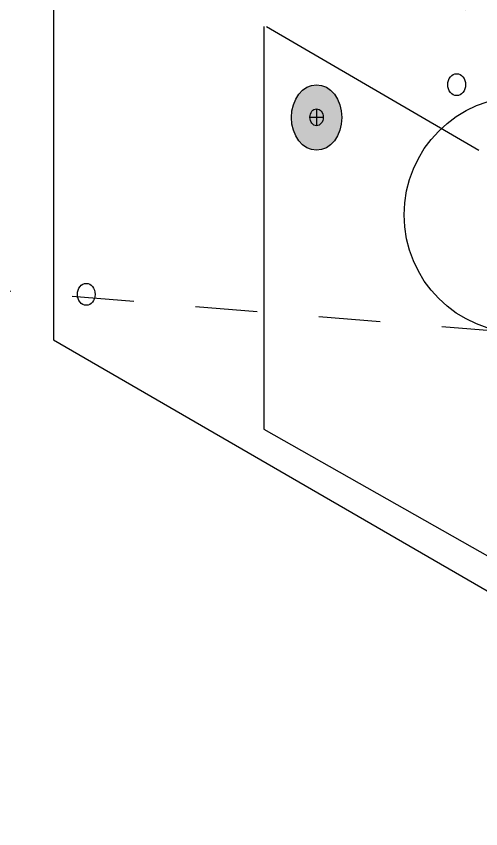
# Model space of a CAD drawing. Extents: x -1140 to 5605, y -816 to 1734.
# Drawn here: x -340.7 to -273, y -114.8 to 3.5 of the extents above; entities that cross this region are included whole.
import ezdxf

# ---------------------------------------------------------------- set-up
doc = ezdxf.new("R2010")
doc.units = 0
doc.header["$MEASUREMENT"] = 0
doc.linetypes.add('AI-Linetype-7', pattern=[18.005434, 9.002717, -9.002717])
doc.linetypes.add('AI-Linetype-8', pattern=[18.005434, 9.002717, -9.002717])
doc.layers.add('G-ANNO-TTLB', color=7, linetype='Continuous', lineweight=0)
doc.layers.add('TYVEK', color=7, linetype='Continuous', lineweight=0)

msp = doc.modelspace()

# ---------------------------------------------------------------- hatches: boundary and pattern name
at = {"layer": 'G-ANNO-TTLB', "true_color": 0xff00ff, "transparency": 33554687}
h = msp.add_hatch(color=6, dxfattribs=at)
edge = h.paths.add_edge_path()
edge.add_spline(control_points=[(1815.43, -731.7), (1815.43, -731.7), (-1114.08, -731.7), (-1114.08, -731.7), (-1114.08, -731.7), (-1114.08, 1725.3), (-1114.08, 1725.3), (-1114.08, 1725.3), (1815.43, 1725.3), (1815.43, 1725.3), (1815.43, 1725.3), (1815.43, -731.7), (1815.43, -731.7)], knot_values=[0, 0, 0, 0, 1, 1, 1, 2, 2, 2, 3, 3, 3, 4, 4, 4, 4], degree=3, periodic=0)
edge = h.paths.add_edge_path()
edge.add_spline(control_points=[(-1105.08, 1716.3), (-1105.08, 1716.3), (-1105.08, -722.7), (-1105.08, -722.7), (-1105.08, -722.7), (1806.43, -722.7), (1806.43, -722.7), (1806.43, -722.7), (1806.43, 1716.3), (1806.43, 1716.3), (1806.43, 1716.3), (-1105.08, 1716.3), (-1105.08, 1716.3)], knot_values=[0, 0, 0, 0, 1, 1, 1, 2, 2, 2, 3, 3, 3, 4, 4, 4, 4], degree=3, periodic=0)
edge.add_line((-1105.08, 1716.3), (-1105.08, 1716.3))
at = {"layer": 'TYVEK', "true_color": 0x003b71, "transparency": 33554687}
h = msp.add_hatch(color=156, dxfattribs=at)
h.dxf.hatch_style = 2
edge = h.paths.add_edge_path()
edge.add_ellipse((-296.96, -11.24), major_axis=(0, 4.78), ratio=0.766948, start_angle=0, end_angle=360)

# ---------------------------------------------------------------- linework, layer by layer
at = {"layer": 'G-ANNO-TTLB'}
for points in [[(1815.43, -731.7), (1815.43, -731.7), (-1114.08, -731.7), (-1114.08, -731.7), (-1114.08, -731.7), (-1114.08, 1725.3), (-1114.08, 1725.3), (-1114.08, 1725.3), (1815.43, 1725.3), (1815.43, 1725.3), (1815.43, 1725.3), (1815.43, -731.7), (1815.43, -731.7)], [(-1105.08, 1716.3), (-1105.08, 1716.3), (-1105.08, -722.7), (-1105.08, -722.7), (-1105.08, -722.7), (1806.43, -722.7), (1806.43, -722.7), (1806.43, -722.7), (1806.43, 1716.3), (1806.43, 1716.3), (1806.43, 1716.3), (-1105.08, 1716.3), (-1105.08, 1716.3)]]:
    msp.add_open_spline(points, degree=3, knots=[0, 0, 0, 0, 1, 1, 1, 2, 2, 2, 3, 3, 3, 4, 4, 4, 4], dxfattribs=at)
at = {"layer": 'TYVEK', "color": 2, "lineweight": 30, "true_color": 0xffff00}
msp.add_line((-335.27, 429.67), (-335.27, -43.61), dxfattribs=at)
at = {"layer": 'TYVEK', "color": 18, "linetype": 'AI-Linetype-7', "lineweight": 25, "true_color": 0x000000}
msp.add_line((-391.06, 104.55), (-254.44, -13.54), dxfattribs=at)
at = {"layer": 'TYVEK', "color": 4, "lineweight": 25, "true_color": 0x00ffff}
for p, q in [((-304.62, 2.02), (-304.62, -56.64)), ((-304.27, 2.02), (-273.31, -16.01)), ((-304.62, -56.64), (-109.03, -167.45))]:
    msp.add_line(p, q, dxfattribs=at)
at = {"layer": 'TYVEK', "color": 18, "lineweight": 25, "true_color": 0x080808}
for p, q in [((-296.96, -9.98), (-296.96, -12.45)), ((-297.93, -11.21), (-295.98, -11.21))]:
    msp.add_line(p, q, dxfattribs=at)
at = {"layer": 'TYVEK', "color": 18, "linetype": 'AI-Linetype-8', "lineweight": 25, "true_color": 0x000000}
msp.add_line((-269.73, -42.44), (-440.36, -28.54), dxfattribs=at)
at = {"layer": 'TYVEK', "color": 2, "lineweight": 25, "true_color": 0xffff00}
msp.add_line((-335.27, -43.61), (-66.48, -199.22), dxfattribs=at)
at = {"layer": 'TYVEK', "color": 18, "lineweight": 25, "true_color": 0x000000}
msp.add_circle((-266.96, -25.41), 17.25, dxfattribs=at)
at = {"layer": 'TYVEK', "color": 252, "lineweight": 25, "true_color": 0x848484}
for centre in [(-276.55, -6.46), (-330.5, -36.99)]:
    msp.add_ellipse(centre, major_axis=(0, 1.59), ratio=0.812499, dxfattribs=at)
at = {"layer": 'TYVEK', "color": 18, "lineweight": 25, "true_color": 0x000000}
msp.add_ellipse((-296.96, -11.24), major_axis=(0, 4.78), ratio=0.766948, dxfattribs=at)
at = {"layer": 'TYVEK', "color": 18, "lineweight": 25, "true_color": 0x080808}
msp.add_ellipse((-296.96, -11.21), major_axis=(0, 1.23), ratio=0.788846, dxfattribs=at)

doc.saveas('drawing.dxf')
